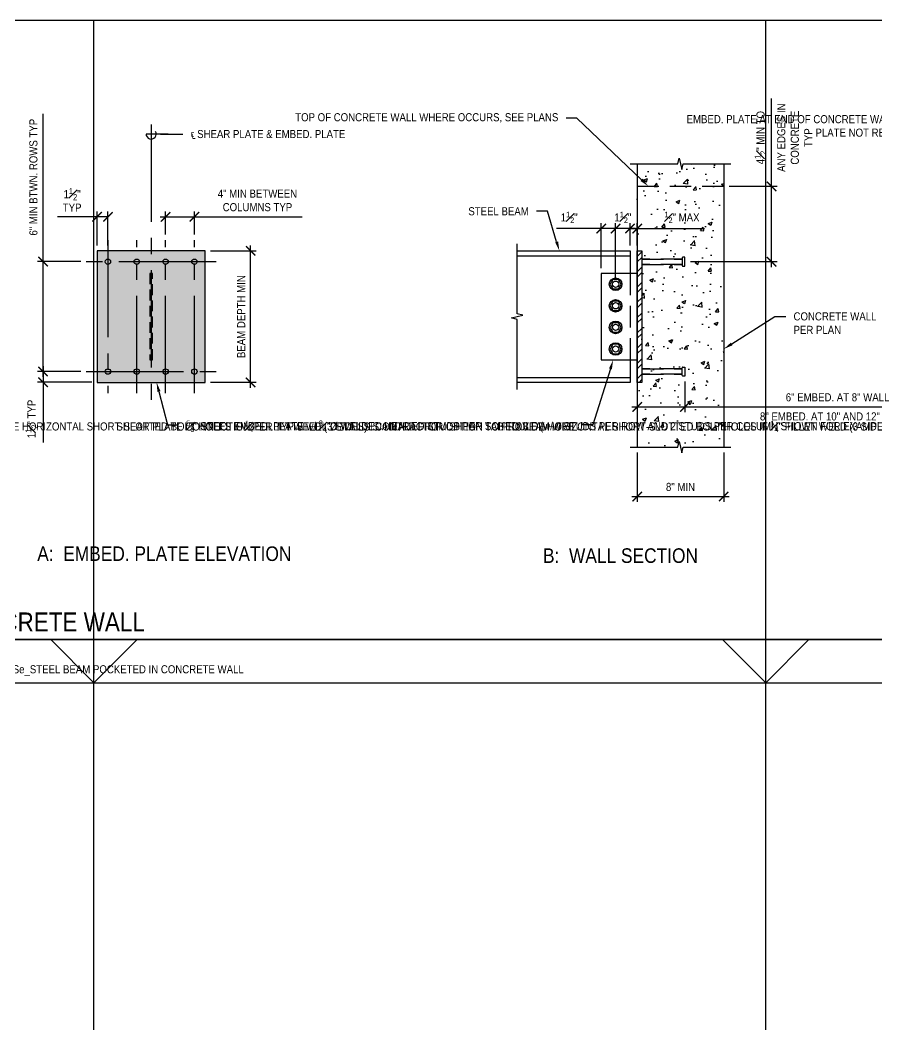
# Model space of a CAD drawing. Header units: inches. Extents: x -16404 to 14624, y -1591 to 16152.
# Drawn here: x -8552.6 to -8433.7, y 8272.5 to 8412 of the extents above; entities that cross this region are included whole.
import ezdxf
from ezdxf import colors
from ezdxf.entities.mleader import LeaderData, LeaderLine
from ezdxf.enums import TextEntityAlignment as Align
from ezdxf.math import Vec2, Vec3

# ---------------------------------------------------------------- set-up
doc = ezdxf.new("R2010")
doc.units = ezdxf.units.IN
doc.header["$LTSCALE"] = 24
doc.header["$MEASUREMENT"] = 0
for name, pattern in [('CENTER2', [1.125, 0.75, -0.125, 0.125, -0.125]), ('DASHED2', [0.375, 0.25, -0.125]), ('HIDDEN2', [0.1875, 0.125, -0.0625]), ('HIDDEN4', [0.09375, 0.0625, -0.03125])]:
    doc.linetypes.add(name, pattern=pattern)
doc.layers.get('0').update_dxf_attribs({"linetype": 'CONTINUOUS'})
doc.layers.get('DefPoints').update_dxf_attribs({"color": 251, "linetype": 'CONTINUOUS'})
doc.layers.add('DESIGNER COMMENTS', color=221, linetype='CONTINUOUS', plot=False)
doc.layers.add('S-ANNO-GRID-NONPLOT', color=251, linetype='CONTINUOUS', plot=False)
for name, color, linetype in [('S-ANNO-DIMS', 2, 'CONTINUOUS'), ('S-ANNO-NOTE', 4, 'CONTINUOUS'), ('S-BOLT', 2, 'CONTINUOUS'), ('S-BREAK', 2, 'CONTINUOUS'), ('S-CONC', 4, 'CONTINUOUS'), ('S-GRID', 1, 'CENTER2'), ('S-STEEL', 4, 'CONTINUOUS'), ('S-TYP DETAIL BLOCKS', 1, 'CONTINUOUS')]:
    doc.layers.add(name, color=color, linetype=linetype)
doc.layers.add('S-HATCH1', color=1, linetype='CONTINUOUS', transparency=0.5)
doc.layers.add('S-HATCH2', color=2, linetype='CONTINUOUS', transparency=0.5)
doc.layers.add('S-POCHE-227', color=7, linetype='CONTINUOUS', true_color=0xe3e3e3, transparency=0.8)
doc.styles.add('Arial', font='arial.ttf', dxfattribs={"width": 0.85})
doc.dimstyles.new('DIM-12_Se', dxfattribs={"dimscale": 12, "dimtxt": 0.09375, "dimasz": 0.109375, "dimexe": 0.0625, "dimexo": 0.0625, "dimgap": 0.0625, "dimtad": 1, "dimdec": 4, "dimzin": 11, "dimdsep": 46, "dimlunit": 4, "dimtxsty": 'Arial', "dimblk": 'ARCHTICK', "dimcen": 0.125, "dimdle": 0.0625, "dimclrd": 256, "dimclre": 256, "dimclrt": 4, "dimadec": 0, "dimazin": 0, "dimtfac": 0.75, "dimtdec": 4, "dimtmove": 0, "dimatfit": 3, "dimfxl": 1, "dimfrac": 1, "dimtolj": 1, "dimtzin": 0, "dimarcsym": 0})

# ---------------------------------------------------------------- blocks, each defined once
blk = doc.blocks.new('_Integral')
at = {"color": 0, "linetype": 'ByBlock', "lineweight": -2}
for centre, start, end in [((0.44, -0.09), 102, 168), ((-0.44, 0.09), 282, 348)]:
    blk.add_arc(centre, 0.454, start, end, dxfattribs=at)
blk = doc.blocks.new('Se_24x36_DETAILS_GRID')
for p, q in [((0, 23), (7.767, 23)), ((7.767, 23), (15.535, 23)), ((7.767, 15.333), (7.767, 23)), ((15.535, 23), (23.302, 23)), ((15.535, 15.333), (15.535, 23)), ((7.767, 15.333), (8.267, 15.833)), ((15.535, 15.333), (16.035, 15.833)), ((0, 15.333), (7.767, 15.333)), ((7.767, 15.333), (15.535, 15.333)), ((7.767, 7.667), (7.767, 15.333)), ((15.535, 15.333), (23.302, 15.333)), ((15.535, 7.667), (15.535, 15.333))]:
    blk.add_line(p, q)
at = {"linetype": 'DASHED2', "ltscale": 0.5}
for p, q in [((7.767, 15.333), (7.267, 15.833)), ((15.535, 15.333), (15.035, 15.833))]:
    blk.add_line(p, q, dxfattribs=at)
blk = doc.blocks.new('*U340')
at = {"const_width": 0.188}
blk.add_lwpolyline([(4.5, 0), (267.63, 0)], dxfattribs=at)
at = {"style": 'Arial', "width": 0.85}
for tag, p in [('DWG_TITLE_1', (7.5, 6.19)), ('DWG_TITLE_2', (7.5, 2.44))]:
    blk.add_attdef(tag, text='', height=2.62, dxfattribs=at).set_placement(p, align=Align.MIDDLE_LEFT)
blk.add_attdef('#', text='', height=3, dxfattribs=at).set_placement((0, 0), align=Align.MIDDLE_CENTER)
blk.add_attdef('SCALE', text='', height=1.12, dxfattribs=at).set_placement((266.5, -1.12), align=Align.TOP_RIGHT)
blk = doc.blocks.new('*U3377')
blk.add_lwpolyline([(-0.38, 0.66), (-0.77, 0), (-0.38, -0.66), (0.38, -0.66), (0.77, 0), (0.38, 0.66)], close=True)
for radius in [0.875, 0.438]:
    blk.add_circle((0, 0), radius)
blk = doc.blocks.new('_ARCHTICK')
at = {"color": 0, "linetype": 'ByBlock', "const_width": 0.15}
blk.add_lwpolyline([(-0.5, -0.5), (0.5, 0.5)], dxfattribs=at)
blk = doc.blocks.new('*D3015')
at = {"layer": 'DefPoints', "color": 0, "transparency": 16777216}
for p in [(162.6, 26.71), (174.6, 26.71), (174.6, 19.85)]:
    blk.add_point(p, dxfattribs=at)
at = {"layer": 'S-ANNO-DIMS', "lineweight": -2, "transparency": 16777216}
for p, q in [((162.6, 25.96), (162.6, 19.1)), ((174.6, 25.96), (174.6, 19.1)), ((161.85, 19.85), (175.35, 19.85))]:
    blk.add_line(p, q, dxfattribs=at)
at = {"layer": 'S-ANNO-DIMS', "lineweight": -2, "transparency": 16777216, "xscale": 1.3125, "yscale": 1.3125, "zscale": 1.3125, "rotation": 180}
blk.add_blockref('_ARCHTICK', (162.6, 19.85), dxfattribs=at)
at = {"layer": 'S-ANNO-DIMS', "lineweight": -2, "transparency": 16777216, "xscale": 1.3125, "yscale": 1.3125, "zscale": 1.3125}
blk.add_blockref('_ARCHTICK', (174.6, 19.85), dxfattribs=at)
at = {"layer": 'S-ANNO-DIMS', "color": 4, "transparency": 16777216, "insert": (168.6, 21.18), "char_height": 1.125, "attachment_point": 5, "style": 'Arial'}
blk.add_mtext('\\A1;8" MIN', dxfattribs=at)
blk = doc.blocks.new('*D3016')
at = {"layer": 'DefPoints', "color": 0, "transparency": 16777216}
for p in [(162.6, 57.06), (161.6, 53.96), (162.6, 53.96)]:
    blk.add_point(p, dxfattribs=at)
at = {"layer": 'S-ANNO-DIMS', "lineweight": -2, "transparency": 16777216}
for p, q in [((161.6, 54.71), (161.6, 57.81)), ((162.6, 54.71), (162.6, 57.81)), ((161.6, 57.06), (160.29, 57.06)), ((161.6, 57.06), (162.6, 57.06)), ((162.6, 57.06), (171.91, 57.06))]:
    blk.add_line(p, q, dxfattribs=at)
at = {"layer": 'S-ANNO-DIMS', "lineweight": -2, "transparency": 16777216, "xscale": 1.3125, "yscale": 1.3125, "zscale": 1.3125}
blk.add_blockref('_ARCHTICK', (161.6, 57.06), dxfattribs=at)
at = {"layer": 'S-ANNO-DIMS', "lineweight": -2, "transparency": 16777216, "xscale": 1.3125, "yscale": 1.3125, "zscale": 1.3125, "rotation": 180}
blk.add_blockref('_ARCHTICK', (162.6, 57.06), dxfattribs=at)
at = {"layer": 'S-ANNO-DIMS', "color": 4, "transparency": 16777216, "insert": (168.8, 58.6), "char_height": 1.125, "attachment_point": 5, "style": 'Arial'}
blk.add_mtext('\\A1;{\\H0.7x;\\S1#2;}" MAX', dxfattribs=at)
blk = doc.blocks.new('*D3017')
at = {"layer": 'DefPoints', "color": 0, "transparency": 16777216}
for p in [(159.6, 57.06), (161.6, 53.96), (159.6, 49.33)]:
    blk.add_point(p, dxfattribs=at)
at = {"layer": 'S-ANNO-DIMS', "lineweight": -2, "transparency": 16777216}
for p, q in [((159.6, 50.08), (159.6, 57.81)), ((161.6, 54.71), (161.6, 57.81)), ((162.35, 57.06), (158.85, 57.06))]:
    blk.add_line(p, q, dxfattribs=at)
at = {"layer": 'S-ANNO-DIMS', "lineweight": -2, "transparency": 16777216, "xscale": 1.3125, "yscale": 1.3125, "zscale": 1.3125, "rotation": 180}
blk.add_blockref('_ARCHTICK', (159.6, 57.06), dxfattribs=at)
at = {"layer": 'S-ANNO-DIMS', "lineweight": -2, "transparency": 16777216, "xscale": 1.3125, "yscale": 1.3125, "zscale": 1.3125}
blk.add_blockref('_ARCHTICK', (161.6, 57.06), dxfattribs=at)
at = {"layer": 'S-ANNO-DIMS', "color": 4, "transparency": 16777216, "insert": (160.6, 58.6), "char_height": 1.125, "attachment_point": 5, "style": 'Arial'}
blk.add_mtext('\\A1;1{\\H0.7x;\\S1#2;}"', dxfattribs=at)
blk = doc.blocks.new('*D3018')
at = {"layer": 'DefPoints', "color": 0, "transparency": 16777216}
for p in [(159.6, 57.06), (157.6, 50.83), (159.6, 49.33)]:
    blk.add_point(p, dxfattribs=at)
at = {"layer": 'S-ANNO-DIMS', "lineweight": -2, "transparency": 16777216}
for p, q in [((157.6, 51.58), (157.6, 57.81)), ((159.6, 50.08), (159.6, 57.81)), ((157.6, 57.06), (151.4, 57.06)), ((159.6, 57.06), (156.85, 57.06))]:
    blk.add_line(p, q, dxfattribs=at)
at = {"layer": 'S-ANNO-DIMS', "lineweight": -2, "transparency": 16777216, "xscale": 1.3125, "yscale": 1.3125, "zscale": 1.3125, "rotation": 180}
blk.add_blockref('_ARCHTICK', (157.6, 57.06), dxfattribs=at)
at = {"layer": 'S-ANNO-DIMS', "lineweight": -2, "transparency": 16777216, "xscale": 1.3125, "yscale": 1.3125, "zscale": 1.3125}
blk.add_blockref('_ARCHTICK', (159.6, 57.06), dxfattribs=at)
at = {"layer": 'S-ANNO-DIMS', "color": 4, "transparency": 16777216, "insert": (153.15, 58.6), "char_height": 1.125, "attachment_point": 5, "style": 'Arial'}
blk.add_mtext('\\A1;1{\\H0.7x;\\S1#2;\\H1.4286x;"}', dxfattribs=at)
blk = doc.blocks.new('*D3019')
at = {"layer": 'DefPoints', "color": 0, "transparency": 16777216}
for p in [(169.22, 36.58), (162.6, 35.71), (169.22, 32.3)]:
    blk.add_point(p, dxfattribs=at)
at = {"layer": 'S-ANNO-DIMS', "lineweight": -2, "transparency": 16777216}
for p, q in [((162.6, 34.96), (162.6, 31.55)), ((169.22, 35.83), (169.22, 31.55)), ((161.85, 32.3), (169.22, 32.3)), ((169.22, 32.3), (201.85, 32.3))]:
    blk.add_line(p, q, dxfattribs=at)
at = {"layer": 'S-ANNO-DIMS', "lineweight": -2, "transparency": 16777216, "xscale": 1.3125, "yscale": 1.3125, "zscale": 1.3125, "rotation": 180}
blk.add_blockref('_ARCHTICK', (162.6, 32.3), dxfattribs=at)
at = {"layer": 'S-ANNO-DIMS', "lineweight": -2, "transparency": 16777216, "xscale": 1.3125, "yscale": 1.3125, "zscale": 1.3125}
blk.add_blockref('_ARCHTICK', (169.22, 32.3), dxfattribs=at)
at = {"layer": 'S-ANNO-DIMS', "color": 4, "transparency": 16777216, "char_height": 1.125, "attachment_point": 5, "style": 'Arial'}
for s, insert in [('\\A1;6" EMBED. AT 8" WALL', (190.4, 33.62)), ('\\A1;8" EMBED. AT 10" AND 12" WALLS', (190.4, 30.97))]:
    blk.add_mtext(s, dxfattribs=dict(at, insert=insert))
blk = doc.blocks.new('*D3020')
at = {"layer": 'DefPoints', "color": 0, "transparency": 16777216}
for p in [(89.14, 58.69), (87.64, 53.96), (89.14, 53.96)]:
    blk.add_point(p, dxfattribs=at)
at = {"layer": 'S-ANNO-DIMS', "lineweight": -2, "transparency": 16777216}
for p, q in [((87.64, 58.69), (82.16, 58.69)), ((89.14, 58.69), (86.89, 58.69)), ((87.64, 54.71), (87.64, 59.44)), ((89.14, 54.71), (89.14, 59.44))]:
    blk.add_line(p, q, dxfattribs=at)
at = {"layer": 'S-ANNO-DIMS', "lineweight": -2, "transparency": 16777216, "xscale": 1.3125, "yscale": 1.3125, "zscale": 1.3125, "rotation": 180}
blk.add_blockref('_ARCHTICK', (87.64, 58.69), dxfattribs=at)
at = {"layer": 'S-ANNO-DIMS', "lineweight": -2, "transparency": 16777216, "xscale": 1.3125, "yscale": 1.3125, "zscale": 1.3125}
blk.add_blockref('_ARCHTICK', (89.14, 58.69), dxfattribs=at)
at = {"layer": 'S-ANNO-DIMS', "color": 4, "transparency": 16777216, "insert": (84.17, 61.04), "char_height": 1.125, "attachment_point": 5, "style": 'Arial'}
blk.add_mtext('\\A1;1{\\H0.75x;\\S1#2;}"\\PTYP', dxfattribs=at)
blk = doc.blocks.new('*D3021')
at = {"layer": 'DefPoints', "color": 0, "transparency": 16777216}
for p in [(101.14, 58.69), (97.14, 55.46), (101.14, 55.46)]:
    blk.add_point(p, dxfattribs=at)
at = {"layer": 'S-ANNO-DIMS', "lineweight": -2, "transparency": 16777216}
for p, q in [((96.39, 58.69), (101.14, 58.69)), ((97.14, 56.21), (97.14, 59.44)), ((101.14, 56.21), (101.14, 59.44)), ((101.14, 58.69), (116.08, 58.69))]:
    blk.add_line(p, q, dxfattribs=at)
at = {"layer": 'S-ANNO-DIMS', "lineweight": -2, "transparency": 16777216, "xscale": 1.3125, "yscale": 1.3125, "zscale": 1.3125, "rotation": 180}
blk.add_blockref('_ARCHTICK', (97.14, 58.69), dxfattribs=at)
at = {"layer": 'S-ANNO-DIMS', "lineweight": -2, "transparency": 16777216, "xscale": 1.3125, "yscale": 1.3125, "zscale": 1.3125}
blk.add_blockref('_ARCHTICK', (101.14, 58.69), dxfattribs=at)
at = {"layer": 'S-ANNO-DIMS', "color": 4, "transparency": 16777216, "insert": (109.89, 60.96), "char_height": 1.125, "attachment_point": 5, "style": 'Arial'}
blk.add_mtext('\\A1;4" MIN BETWEEN \\PCOLUMNS TYP', dxfattribs=at)
blk = doc.blocks.new('ARROW-LOOP')
at = {"color": 0}
blk.add_lwpolyline([(-1.81, 0), (0.54, 0, 1.317177), (-0.46, -0.28)], format="xyb", dxfattribs=at)
blk = doc.blocks.new('*D3022')
at = {"layer": 'DefPoints', "color": 0, "transparency": 16777216}
for p in [(102.64, 53.96), (108.94, 53.96), (102.64, 35.71)]:
    blk.add_point(p, dxfattribs=at)
at = {"layer": 'S-ANNO-DIMS', "lineweight": -2, "transparency": 16777216}
for p, q in [((108.94, 34.96), (108.94, 54.71)), ((103.39, 53.96), (109.69, 53.96)), ((103.39, 35.71), (109.69, 35.71))]:
    blk.add_line(p, q, dxfattribs=at)
at = {"layer": 'S-ANNO-DIMS', "lineweight": -2, "transparency": 16777216, "xscale": 1.3125, "yscale": 1.3125, "zscale": 1.3125}
for p, rotation in [((108.94, 53.96), 90), ((108.94, 35.71), 270)]:
    blk.add_blockref('_ARCHTICK', p, dxfattribs=dict(at, rotation=rotation))
at = {"layer": 'S-ANNO-DIMS', "color": 4, "transparency": 16777216, "insert": (107.63, 44.83), "char_height": 1.125, "attachment_point": 5, "rotation": 90, "style": 'Arial'}
blk.add_mtext('\\A1;BEAM DEPTH MIN', dxfattribs=at)
blk = doc.blocks.new('*D3023')
at = {"layer": 'DefPoints', "color": 0, "transparency": 16777216}
for p in [(80.13, 52.46), (86.14, 52.46), (86.14, 37.21)]:
    blk.add_point(p, dxfattribs=at)
at = {"layer": 'S-ANNO-DIMS', "lineweight": -2, "transparency": 16777216}
for p, q in [((80.13, 52.46), (80.13, 72.99)), ((85.39, 52.46), (79.38, 52.46)), ((80.13, 36.46), (80.13, 52.46)), ((85.39, 37.21), (79.38, 37.21))]:
    blk.add_line(p, q, dxfattribs=at)
at = {"layer": 'S-ANNO-DIMS', "lineweight": -2, "transparency": 16777216, "xscale": 1.3125, "yscale": 1.3125, "zscale": 1.3125}
for p, rotation in [((80.13, 52.46), 90), ((80.13, 37.21), 270)]:
    blk.add_blockref('_ARCHTICK', p, dxfattribs=dict(at, rotation=rotation))
at = {"layer": 'S-ANNO-DIMS', "color": 4, "transparency": 16777216, "insert": (78.8, 64.19), "char_height": 1.125, "attachment_point": 5, "rotation": 90, "style": 'Arial'}
blk.add_mtext('\\A1;6" MIN BTWN. ROWS TYP', dxfattribs=at)
blk = doc.blocks.new('*D3024')
at = {"layer": 'DefPoints', "color": 0, "transparency": 16777216}
for p in [(86.14, 37.21), (80.13, 35.71), (87.64, 35.71)]:
    blk.add_point(p, dxfattribs=at)
at = {"layer": 'S-ANNO-DIMS', "lineweight": -2, "transparency": 16777216}
for p, q in [((80.13, 37.96), (80.13, 35.71)), ((85.39, 37.21), (79.38, 37.21)), ((86.89, 35.71), (79.38, 35.71)), ((80.13, 35.71), (80.13, 27.35))]:
    blk.add_line(p, q, dxfattribs=at)
at = {"layer": 'S-ANNO-DIMS', "lineweight": -2, "transparency": 16777216, "xscale": 1.3125, "yscale": 1.3125, "zscale": 1.3125}
for p, rotation in [((80.13, 37.21), 90), ((80.13, 35.71), 270)]:
    blk.add_blockref('_ARCHTICK', p, dxfattribs=dict(at, rotation=rotation))
at = {"layer": 'S-ANNO-DIMS', "color": 4, "transparency": 16777216, "insert": (78.53, 30.62), "char_height": 1.125, "attachment_point": 5, "rotation": 90, "style": 'Arial'}
blk.add_mtext('\\A1;1{\\H0.75x;\\S1#2;}" TYP', dxfattribs=at)
blk = doc.blocks.new('*D3030')
at = {"layer": 'DefPoints', "color": 0, "transparency": 16777216}
for p in [(174.6, 62.92), (181.25, 62.92), (169.22, 52.46)]:
    blk.add_point(p, dxfattribs=at)
at = {"layer": 'S-ANNO-DIMS', "lineweight": -2, "transparency": 16777216}
for p, q in [((181.25, 62.92), (181.25, 75.13)), ((175.35, 62.92), (182, 62.92)), ((181.25, 51.71), (181.25, 62.92)), ((169.97, 52.46), (182, 52.46))]:
    blk.add_line(p, q, dxfattribs=at)
at = {"layer": 'S-ANNO-DIMS', "lineweight": -2, "transparency": 16777216, "xscale": 1.3125, "yscale": 1.3125, "zscale": 1.3125}
for p, rotation in [((181.25, 62.92), 90), ((181.25, 52.46), 270)]:
    blk.add_blockref('_ARCHTICK', p, dxfattribs=dict(at, rotation=rotation))
at = {"layer": 'S-ANNO-DIMS', "color": 4, "transparency": 16777216, "char_height": 1.125, "attachment_point": 5, "rotation": 90, "style": 'Arial'}
for s, insert in [('\\A1;ANY EDGES IN \\PCONCRETE\\PTYP', (184.46, 69.68)), ('\\A1;4{\\H0.7x;\\S1#2;}" MIN TO ', (179.7, 69.68))]:
    blk.add_mtext(s, dxfattribs=dict(at, insert=insert))
blk = doc.blocks.new('Se_STEEL BEAM POCKETED IN CONCRETE WALL')
at = {"layer": 'S-HATCH1'}
h = blk.add_hatch(dxfattribs=at)
h.set_pattern_fill('STEEL', color=256, scale=12, style=0)
h.set_pattern_definition([(45, (-2753.6706, -2159.7418), (-1.0606602, 1.0606602), []), (45, (-2753.6706, -2158.9918), (-1.0606602, 1.0606602), [])])
h.paths.add_polyline_path([(162.59787, 35.70516), (163.22287, 35.70516), (163.22287, 53.95516), (162.59787, 53.95516)])
at = {"layer": 'S-HATCH2'}
h = blk.add_hatch(dxfattribs=at)
h.set_pattern_fill('AR-CONC', color=256, scale=0.75, style=0)
h.set_pattern_definition([(50, (5.7517, -0.5937), (5.37945, -0.47064), [0.5625, -6.1875]), (355, (5.7517, -0.594), (-1.04064, 5.64144), [0.45, -4.95]), (100.4514, (6.2, -0.633), (4.33882, 5.1708), [0.47805, -5.25857]), (46.184, (5.752, 0.906), (8.0043, -1.2414), [0.84375, -9.28125]), (96.6356, (6.419, 0.803), (7.00996, 7.3059), [0.71708, -7.88785]), (351.184, (5.752, 0.906), (7.00996, 7.3059), [0.675, -7.425]), (21, (6.5017, 0.5313), (4.4768, -3.01964), [0.5625, -6.1875]), (326, (6.5017, 0.531), (1.82486, 5.43863), [0.45, -4.95]), (71.4514, (6.875, 0.2796), (6.30167, 2.41898), [0.47805, -5.25857]), (37.5, (5.7517, -0.5937), (0.091199, 2.496704), [0, -4.89, 0, -5.025, 0, -4.96875]), (7.5, (5.7517, -0.5937), (1.97302, 2.958088), [0, -2.865, 0, -4.7775, 0, -1.89375]), (327.5, (4.0792, -0.5937), (4.003668, -0.169162), [0, -1.875, 0, -5.85, 0, -7.7625]), (317.5, (3.3292, -0.5937), (4.373896, 0.75079), [0, -2.4375, 0, -3.885, 0, -5.5125])])
h.paths.add_polyline_path([(163.22287, 35.70516), (162.59787, 35.70516), (162.59787, 26.70516), (168.2193, 26.70516), (168.40859, 27.48351), (168.78716, 25.92681), (168.97645, 26.70516), (174.59787, 26.70516), (174.59787, 66.0363), (168.97645, 66.0363), (168.78716, 65.25795), (168.40859, 66.81465), (168.2193, 66.0363), (162.59787, 66.0363), (162.59787, 53.95516), (163.22287, 53.95516), (163.22287, 52.83016), (168.84787, 52.83016), (168.84787, 52.98641, -0.414213562), (168.94162, 53.08016), (169.22287, 53.08016), (169.22287, 51.83016), (168.94162, 51.83016, -0.414213562), (168.84787, 51.92391), (168.84787, 52.08016), (163.22287, 52.08016)])
at = {"layer": 'S-POCHE-227'}
h = blk.add_hatch(color=256, dxfattribs=at)
h.dxf.hatch_style = 1
h.paths.add_polyline_path([(102.64109, 53.95516), (87.64109, 53.95516), (87.64109, 35.70516), (102.64109, 35.70516)])
at = {"layer": 'S-BOLT', "color": 3, "linetype": 'HIDDEN2'}
for points in [[(169.22287, 51.83016), (169.22287, 53.08016), (168.94162, 53.08016, 0.414213562), (168.84787, 52.98641), (168.84787, 52.83016), (163.22287, 52.83016), (168.84787, 52.83016), (168.84787, 52.08016), (163.22287, 52.08016), (168.84787, 52.08016), (168.84787, 51.92391, 0.414213562), (168.94162, 51.83016), (169.22287, 51.83016)], [(169.22287, 37.83016), (169.22287, 36.58016), (168.94162, 36.58016, -0.414213562), (168.84787, 36.67391), (168.84787, 36.83016), (163.22287, 36.83016), (168.84787, 36.83016), (168.84787, 37.58016), (163.22287, 37.58016), (168.84787, 37.58016), (168.84787, 37.73641, -0.414213562), (168.94162, 37.83016), (169.22287, 37.83016)]]:
    blk.add_lwpolyline(points, format="xyb", close=True, dxfattribs=at)
at = {"layer": 'S-BREAK'}
for points in [[(161.59787, 66.0363), (168.2193, 66.0363), (168.40859, 66.81465), (168.78716, 65.25795), (168.97645, 66.0363), (175.59787, 66.0363)], [(145.94412, 34.70516), (145.94412, 44.45158), (145.16577, 44.64087), (146.72247, 45.01944), (145.94412, 45.20873), (145.94412, 54.95516)], [(161.59787, 26.70516), (168.2193, 26.70516), (168.40859, 27.48351), (168.78716, 25.92681), (168.97645, 26.70516), (175.59787, 26.70516)]]:
    blk.add_lwpolyline(points, dxfattribs=at)
at = {"layer": 'S-CONC', "color": 2, "linetype": 'HIDDEN2'}
blk.add_line((162.59787, 62.92078), (174.59787, 62.92078), dxfattribs=at)
at = {"layer": 'S-CONC', "color": 3}
for points in [[(162.59787, 66.0363), (162.59787, 26.70516)], [(174.59787, 66.0363), (174.59787, 26.70516)]]:
    blk.add_lwpolyline(points, dxfattribs=at)
at = {"layer": 'S-GRID', "color": 1, "linetype": 'CENTER2', "ltscale": 0.75}
for p, q in [((95.14109, 71.50901), (95.14109, 31.20516)), ((89.14109, 55.45516), (89.14109, 34.20516)), ((93.14109, 34.20516), (93.14109, 55.45516)), ((97.14109, 34.20516), (97.14109, 55.45516)), ((101.14109, 34.20516), (101.14109, 55.45516)), ((104.14109, 52.45516), (86.14109, 52.45516)), ((86.14109, 37.20516), (104.14109, 37.20516))]:
    blk.add_line(p, q, dxfattribs=at)
at = {"layer": 'S-STEEL', "color": 3}
for p, q in [((145.94412, 53.26765), (161.59787, 53.26765)), ((145.94412, 36.39265), (161.59787, 36.39265))]:
    blk.add_line(p, q, dxfattribs=at)
at = {"layer": 'S-STEEL', "color": 4}
for points in [[(102.64109, 53.95516), (102.64109, 53.95516), (87.64109, 53.95516), (87.64109, 35.70516), (102.64109, 35.70516), (102.64109, 35.70516), (102.64109, 53.95516)], [(162.59787, 53.95516), (163.22287, 53.95516), (163.22287, 35.70516), (162.59787, 35.70516)], [(162.59787, 50.83016), (157.59787, 50.83016), (157.59787, 38.83016), (162.59787, 38.83016)]]:
    blk.add_lwpolyline(points, close=True, dxfattribs=at)
at = {"layer": 'S-STEEL', "color": 3}
for points in [[(145.94412, 53.95515), (161.59787, 53.95516), (161.59787, 50.83016)], [(161.59787, 38.83016), (161.59787, 35.70516), (145.94412, 35.70516)]]:
    blk.add_lwpolyline(points, dxfattribs=at)
at = {"layer": 'S-STEEL', "color": 1, "linetype": 'HIDDEN4'}
blk.add_lwpolyline([(95.32859, 50.83018), (94.9536, 50.83018), (94.9536, 38.83018), (95.32859, 38.83018)], close=True, dxfattribs=at)
at = {"layer": 'S-STEEL', "color": 2, "linetype": 'HIDDEN2'}
blk.add_lwpolyline([(161.59787, 50.83016), (161.59787, 38.83016)], dxfattribs=at)
at = {"layer": 'S-STEEL', "color": 4}
for centre in [(89.14109, 52.45516), (93.14109, 52.45516), (97.14109, 52.45516), (101.14109, 52.45516), (89.14109, 37.20516), (93.14109, 37.20516), (97.14109, 37.20516), (101.14109, 37.20516)]:
    blk.add_circle(centre, 0.375, dxfattribs=at)
at = {"layer": 'S-BOLT', "color": 2}
for p in [(159.59787, 49.33016), (159.59787, 46.33016), (159.59787, 43.33016), (159.59787, 40.33016)]:
    blk.add_blockref('*U3377', p, dxfattribs=at)
at = {"layer": 'DESIGNER COMMENTS', "insert": (87.2091, -4.29464), "char_height": 1.125, "attachment_point": 5, "style": 'Arial'}
blk.add_mtext('\\A1;BLOCK NAME: Se_STEEL BEAM POCKETED IN CONCRETE WALL', dxfattribs=at)
at = {"layer": 'S-ANNO-NOTE', "color": 6, "char_height": 2.025, "attachment_point": 8, "style": 'Arial'}
for s, insert, width in [('A:  EMBED. PLATE ELEVATION', (96.96267, 10.87511), 43.1801196), ('B:  WALL SECTION', (160.271, 10.60556), 31.0800653)]:
    blk.add_mtext(s, dxfattribs=dict(at, insert=insert, width=width))
at = {"layer": 'S-ANNO-DIMS'}
dim = blk.add_linear_dim(base=(181.25434, 62.92078), p1=(169.22287, 52.45516), p2=(174.59787, 62.92078), angle=90, text='4{\\H0.7x;\\S1#2;}" MIN TO \\XANY EDGES IN \\PCONCRETE\\PTYP', dimstyle='DIM-12_Se', dxfattribs=at)
dim.commit()
dim.dimension.update_dxf_attribs({"geometry": '*D3030', "text_midpoint": (181.25434, 69.67941)})
for base, p1, p2, angle, text, picture, middle in [((80.12751, 52.45516), (86.14109, 37.20516), (86.14109, 52.45516), 90, '6" MIN BTWN. ROWS TYP', '*D3023', (80.12751, 64.19377)), ((159.59787, 57.06376), (161.59787, 53.95516), (159.59787, 49.33016), 180, '1{\\H0.7x;\\S1#2;}"', '*D3017', (160.59787, 57.06376)), ((108.93949, 53.95516), (102.64109, 35.70516), (102.64109, 53.95516), 90, 'BEAM DEPTH MIN', '*D3022', (108.93949, 44.83016)), ((80.12751, 35.70516), (86.14109, 37.20516), (87.64109, 35.70516), 270, '<> TYP', '*D3024', (80.12751, 30.6219))]:
    dim = blk.add_linear_dim(base=base, p1=p1, p2=p2, angle=angle, text=text, dimstyle='DIM-12_Se', dxfattribs=at)
    dim.commit()
    dim.dimension.update_dxf_attribs({"geometry": picture, "text_midpoint": middle, "dimtype": 128})
for base, p1, p2, text, picture, middle in [((101.14109, 58.69016), (97.14109, 55.45516), (101.14109, 55.45516), '4" MIN BETWEEN \\PCOLUMNS TYP', '*D3021', (109.88629, 58.69016)), ((89.14109, 58.69016), (87.64109, 53.95516), (89.14109, 53.95516), '<>\\PTYP', '*D3020', (84.1677, 58.69016)), ((162.59787, 57.06376), (161.59787, 53.95516), (162.59787, 53.95516), '{\\H0.7x;\\S1#2;}" MAX', '*D3016', (168.79984, 57.06376)), ((159.59787, 57.06376), (157.59787, 50.83016), (159.59787, 49.33016), '1{\\H0.7x;\\S1#2;\\H1.4286x;"}', '*D3018', (153.14903, 57.06376)), ((169.22287, 32.2968), (162.59787, 35.70516), (169.22287, 36.58016), '6" EMBED. AT 8" WALL\\X8" EMBED. AT 10" AND 12" WALLS', '*D3019', (190.39531, 32.2968)), ((174.59787, 19.85397), (162.59787, 26.70516), (174.59787, 26.70516), '8" MIN', '*D3015', (168.59787, 19.85397))]:
    dim = blk.add_linear_dim(base=base, p1=p1, p2=p2, text=text, dimstyle='DIM-12_Se', dxfattribs=at)
    dim.commit()
    dim.dimension.update_dxf_attribs({"geometry": picture, "text_midpoint": middle, "dimtype": 128})
at = {"layer": 'S-ANNO-NOTE'}
ml = blk.add_multileader_mtext('Standard', dxfattribs=at)
ml.set_content('\\A1;{\\C4;BEAM WHERE OCCURS}', color=256, style='Arial')
ml.set_leader_properties(color=2)
ml.build(insert=Vec2(0, 0))
ml.multileader.update_dxf_attribs({"dogleg_length": 21.88349, "arrow_head_size": 1.3125, "scale": 12})
ctx = ml.context
ctx.base_point, ctx.scale, ctx.char_height, ctx.arrow_head_size, ctx.landing_gap_size, ctx.plane_origin = Vec3(209.00443, 78.23844), 12, 1.125, 1.3125, 1.08, Vec3(283.07181, 518.29949)
ctx.text_align_type = 2
notes = []
notes.append((ctx, [(0, (1, 1, 0), (227.78636, 78.23844), (-1, 0), 1.5, [(0, [(248.61174, 50.86286), (252.31652, 59.2889)], 0, [])])]))
ctx.mtext.insert, ctx.mtext.width, ctx.mtext.alignment, ctx.mtext.flow_direction = Vec3(225.20636, 78.81053), 23.0761893, 3, 5
ml = blk.add_multileader_mtext('Standard', dxfattribs=at)
ml.set_content('\\A1;{\\C4;TOP OF CONCRETE WALL WHERE OCCURS, SEE PLANS}', color=4, style='Arial')
ml.set_leader_properties(color=2)
ml.build(insert=Vec2(0, 0))
ml.multileader.update_dxf_attribs({"dogleg_length": 0.36, "arrow_head_size": 1.3125, "scale": 12})
ctx = ml.context
ctx.base_point, ctx.scale, ctx.char_height, ctx.arrow_head_size, ctx.landing_gap_size, ctx.plane_origin = Vec3(131.35218, 72.40276), 12, 1.125, 1.3125, 1.08, Vec3(542.70026, -239.9768)
ctx.text_align_type = 2
notes.append((ctx, [(1, (1, 1, 0), (154.22589, 72.40276), (-1, 0), 1.5, [(0, [(164.13912, 62.92078)], 0, [])])]))
ctx.mtext.insert, ctx.mtext.width, ctx.mtext.alignment, ctx.mtext.flow_direction = Vec3(151.64589, 73.07653), 21.3866649, 3, 5
ml = blk.add_multileader_mtext('Standard', dxfattribs=at)
ml.set_content('\\A1;{\\C4;EMBED. PLATE AT END OF CONCRETE WALL w/ (1) COLUMN OF STUDS PER SCHEDULE\\PPLATE NOT REQUIRED IF NOT AT END OF CONCRETE WALL}', color=256, style='Arial')
ml.set_leader_properties(color=2)
ml.build(insert=Vec2(0, 0))
ml.multileader.update_dxf_attribs({"dogleg_length": 21.88349, "arrow_head_size": 1.3125, "scale": 12})
ctx = ml.context
ctx.base_point, ctx.scale, ctx.char_height, ctx.arrow_head_size, ctx.landing_gap_size, ctx.plane_origin = Vec3(203.67191, 72.23844), 12, 1.125, 1.3125, 1.08, Vec3(283.07181, 512.29949)
ctx.text_align_type = 2
notes.append((ctx, [(0, (1, 1, 0), (228.87493, 72.23844), (-1, 0), 1.5, [(0, [(242.66338, 49.69321), (245.85105, 57.81425)], 0, [])])]))
ctx.mtext.insert, ctx.mtext.width, ctx.mtext.alignment, ctx.mtext.flow_direction = Vec3(226.29493, 72.81053), 23.0761893, 3, 5
ml = blk.add_multileader_mtext('Standard', dxfattribs=at)
ml.set_content('\\A1;{\\C4;℄ SHEAR PLATE & EMBED. PLATE}', color=4, style='Arial')
ml.set_leader_properties(color=2)
ml.set_arrow_properties(name='ARROW-LOOP')
ml.build(insert=Vec2(0, 0))
ml.multileader.update_dxf_attribs({"dogleg_length": 0.36, "arrow_head_size": 1.3125, "scale": 12})
ctx = ml.context
ctx.base_point, ctx.scale, ctx.char_height, ctx.arrow_head_size, ctx.landing_gap_size, ctx.plane_origin = Vec3(99.52981, 70.18301), 12, 1.125, 1.3125, 1.08, Vec3(470.62501, -232.96052)
notes.append((ctx, [(0, (1, 1, 0), (98.02981, 70.18301), (1, 0), 1.5, [(0, [(95.14109, 70.18301)], 0, [])])]))
ctx.mtext.insert, ctx.mtext.width, ctx.mtext.flow_direction = Vec3(100.60981, 70.7459), 14.7013617, 5
ml = blk.add_multileader_mtext('Standard', dxfattribs=at)
ml.set_content('\\A1;{\\C4;STEEL BEAM}', color=4, style='Arial')
ml.set_leader_properties(color=2)
ml.build(insert=Vec2(0, 0))
ml.multileader.update_dxf_attribs({"dogleg_length": 0.36, "arrow_head_size": 1.3125, "scale": 12})
ctx = ml.context
ctx.base_point, ctx.scale, ctx.char_height, ctx.arrow_head_size, ctx.landing_gap_size, ctx.plane_origin = Vec3(138.23491, 59.44918), 12, 1.125, 1.3125, 1.08, Vec3(498.4115, -235.00531)
ctx.text_align_type = 2
notes.append((ctx, [(1, (1, 1, 0), (150.12284, 59.44918), (-1, 0), 1.5, [(0, [(151.79033, 53.95516)], 0, [])])]))
ctx.mtext.insert, ctx.mtext.width, ctx.mtext.alignment, ctx.mtext.flow_direction = Vec3(147.54284, 60.02127), 10.2887677, 3, 5
ml = blk.add_multileader_mtext('Standard', dxfattribs=at)
ml.set_content('\\A1;{\\C4;CONCRETE WALL\\PPER PLAN}', color=4, style='Arial')
ml.set_leader_properties(color=2)
ml.build(insert=Vec2(0, 0))
ml.multileader.update_dxf_attribs({"dogleg_length": 0.36, "arrow_head_size": 1.3125, "scale": 12})
ctx = ml.context
ctx.base_point, ctx.scale, ctx.char_height, ctx.arrow_head_size, ctx.landing_gap_size, ctx.plane_origin = Vec3(183.20758, 44.86596), 12, 1.125, 1.3125, 1.08, Vec3(545.01101, -253.60371)
notes.append((ctx, [(0, (1, 1, 0), (181.70758, 44.86596), (1, 0), 1.5, [(0, [(174.59789, 40.32825)], 0, [])])]))
ctx.mtext.insert, ctx.mtext.width, ctx.mtext.flow_direction = Vec3(184.28758, 45.42884), 21.3866649, 5
ml = blk.add_multileader_mtext('Standard', dxfattribs=at)
ml.set_content('\\A1;{\\C4;EMBED. PLATE & STUDS PER B/-}', color=4, style='Arial')
ml.set_leader_properties(color=2)
ml.build(insert=Vec2(0, 0))
ml.multileader.update_dxf_attribs({"dogleg_length": 0.36, "arrow_head_size": 1.3125, "scale": 12})
ctx = ml.context
ctx.base_point, ctx.scale, ctx.char_height, ctx.arrow_head_size, ctx.landing_gap_size, ctx.plane_origin = Vec3(213.4439, 36.36286), 12, 1.125, 1.3125, 1.08, Vec3(571.85338, -268.95974)
ctx.text_align_type = 2
notes.append((ctx, [(1, (1, 1, 0), (227.95466, 36.36286), (-1, 0), 1.5, [(1, [(231.47156, 40.36286), (242.03838, 42.74714)], 0, [])])]))
ctx.mtext.insert, ctx.mtext.width, ctx.mtext.alignment, ctx.mtext.flow_direction = Vec3(225.37466, 36.93496), 14.517132, 3, 5
ml = blk.add_multileader_mtext('Standard', dxfattribs=at)
ml.set_content('\\A1;SHEAR PLATE CONNECTION PER TYP STEEL DETAILS. CONTRACTOR OPTION TO PROVIDE HORIZONTAL SHORT-SLOTTED BOLT HOLES IF {\\H0.7x;\\S1#4;\\H1.42857x;" FILLET WELD (3 SIDES) IS ADDED FROM SHEAR TAB TO BEAM WEB}', color=4, style='Arial')
ml.set_leader_properties(color=2)
ml.build(insert=Vec2(0, 0))
ml.multileader.update_dxf_attribs({"dogleg_length": 0.36, "arrow_head_size": 1.3125, "scale": 12})
ctx = ml.context
ctx.base_point, ctx.scale, ctx.char_height, ctx.arrow_head_size, ctx.landing_gap_size, ctx.plane_origin = Vec3(129.43599, 29.80067), 12, 1.125, 1.3125, 1.08, Vec3(498.39396, -267.11724)
ctx.text_align_type = 2
notes.append((ctx, [(1, (1, 1, 0), (156.4353, 29.80067), (-1, 0), 1.5, [(0, [(159.26087, 38.83016)], 0, [])])]))
ctx.mtext.insert, ctx.mtext.width, ctx.mtext.alignment, ctx.mtext.flow_direction = Vec3(153.8553, 30.37276), 23.6728931, 3, 5
ml = blk.add_multileader_mtext('Standard', dxfattribs=at)
ml.set_content('\\A1;SHEAR PLATE CONNECTION PER TYP STEEL DETAILS. CONTRACTOR OPTION TO PROVIDE HORIZONTAL SHORT-SLOTTED BOLT HOLES IF {\\H0.7x;\\S1#4;\\H1.42857x;" FILLET WELD (3 SIDES) IS ADDED FROM SHEAR TAB TO BEAM WEB.}', color=4, style='Arial')
ml.set_leader_properties(color=2)
ml.build(insert=Vec2(0, 0))
ml.multileader.update_dxf_attribs({"dogleg_length": 0.36, "arrow_head_size": 1.3125, "scale": 12})
ctx = ml.context
ctx.base_point, ctx.scale, ctx.char_height, ctx.arrow_head_size, ctx.landing_gap_size, ctx.plane_origin = Vec3(206.1582, 29.80067), 12, 1.125, 1.3125, 1.08, Vec3(569.68852, -266.62606)
ctx.text_align_type = 2
notes.append((ctx, [(1, (1, 1, 0), (229.72986, 29.80067), (-1, 0), 1.5, [(0, [(241.28838, 35.94897)], 0, [])])]))
ctx.mtext.insert, ctx.mtext.width, ctx.mtext.alignment, ctx.mtext.flow_direction = Vec3(227.14986, 30.36355), 20.6142933, 3, 5
ml = blk.add_multileader_mtext('Standard', dxfattribs=at)
ml.set_content('\\A1;{\\H0.7x;\\S5#8;\\H1.4286x;" STEEL EMBED. PLATE w/ \\H0.7x;\\S3#4;\\H1.4286x;"%%C WELDED HEADED STUDS PER SCHEDULE (w/ 4 STUDS PER ROW AND 2 STUDS PER COLUMN SHOWN FOR EXAMPLE). SEE SCHEDULE FOR NUMBER OF STUDS REQUIRED.}', color=4, style='Arial')
ml.set_leader_properties(color=2)
ml.build(insert=Vec2(0, 0))
ml.multileader.update_dxf_attribs({"dogleg_length": 0.36, "arrow_head_size": 1.3125, "scale": 12})
ctx = ml.context
ctx.base_point, ctx.scale, ctx.char_height, ctx.arrow_head_size, ctx.landing_gap_size, ctx.plane_origin = Vec3(98.92883, 29.80067), 12, 1.125, 1.3125, 1.08, Vec3(419.43711, -264.20225)
notes.append((ctx, [(0, (1, 1, 0), (97.42883, 29.80067), (1, 0), 1.5, [(0, [(95.88826, 35.70516)], 0, [])])]))
ctx.mtext.insert, ctx.mtext.width, ctx.mtext.flow_direction = Vec3(100.00883, 30.40691), 23.7945171, 5
for ctx, leaders in notes:
    for number, flags, end, landing, length, lines in leaders:
        leader = LeaderData()
        leader.index, (leader.has_last_leader_line, leader.has_dogleg_vector, leader.attachment_direction) = number, flags
        leader.last_leader_point, leader.dogleg_vector, leader.dogleg_length = Vec3(end), Vec3(landing), length
        for number, points, colour, breaks in lines:
            line = LeaderLine()
            line.index, line.vertices, line.color, line.breaks = number, Vec3.list(points), colors.encode_raw_color(colour), breaks
            leader.lines.append(line)
        ctx.leaders.append(leader)

msp = doc.modelspace()

# ---------------------------------------------------------------- block references
at = {"layer": 'S-ANNO-GRID-NONPLOT', "xscale": 12, "yscale": 12, "zscale": 12}
msp.add_blockref('Se_24x36_DETAILS_GRID', (-8635.5314, 8136), dxfattribs=at)
at = {"layer": 'S-ANNO-NOTE'}
ref = msp.add_blockref('*U340', (-8629.5314, 8326), dxfattribs=at)
ref.add_attrib('DWG_TITLE_2', 'STEEL BEAM w/ EMBEDMENT PLATE IN CONCRETE WALL', dxfattribs={"layer": '0', "height": 2.625, "style": 'Arial', "width": 0.85}).set_placement((-8622.0314, 8328.4375), align=Align.MIDDLE_LEFT)
at = {"layer": 'S-TYP DETAIL BLOCKS'}
msp.add_blockref('Se_STEEL BEAM POCKETED IN CONCRETE WALL', (-8629.5314, 8326), dxfattribs=at)

# ---------------------------------------------------------------- leaders
at = {"layer": 'S-ANNO-NOTE'}
ml = msp.add_multileader_mtext('Standard', dxfattribs=at)
ml.set_content('\\A1;(2) {\\H0.7x;\\S7#8;\\H1.4286x;"%%C ERECTION BOLTS}', color=4, style='Arial')
ml.set_leader_properties(color=2)
ml.build(insert=Vec2(0, 0))
ml.multileader.update_dxf_attribs({"dogleg_length": 0.36, "arrow_head_size": 1.3125, "scale": 12})
ctx = ml.context
ctx.base_point, ctx.scale, ctx.char_height, ctx.arrow_head_size, ctx.landing_gap_size, ctx.plane_origin = Vec3(-8793.7315, 8361.35995), 12, 1.125, 1.3125, 1.08, Vec3(-8838.93829, 8659.69478)
notes = []
notes.append((ctx, [(0, (1, 1, 0), (-8795.2315, 8361.35995), (1, 0), 1.5, [(0, [(-8799.93074, 8380.61938)], 0, [])])]))
ctx.mtext.insert, ctx.mtext.width, ctx.mtext.flow_direction = Vec3(-8792.6515, 8362.08783), 24.5873654, 5
ml = msp.add_multileader_mtext('Standard', dxfattribs=at)
ml.set_content('\\A1;4', color=4, style='Arial')
ml.set_leader_properties(color=2)
ml.set_arrow_properties(name='INTEGRAL')
ml.build(insert=Vec2(0, 0))
ml.multileader.update_dxf_attribs({"dogleg_length": 0.36, "arrow_head_size": 1.3125, "scale": 12})
ctx = ml.context
ctx.base_point, ctx.scale, ctx.char_height, ctx.arrow_head_size, ctx.landing_gap_size, ctx.plane_origin = Vec3(-8793.7315, 8365.39666), 12, 1.125, 1.3125, 1.08, Vec3(-8838.93829, 8663.73148)
notes.append((ctx, [(0, (1, 1, 0), (-8795.2315, 8365.39666), (1, 0), 1.5, [(0, [(-8798.2101, 8378.84014)], 0, [])])]))
ctx.mtext.insert, ctx.mtext.width, ctx.mtext.flow_direction = Vec3(-8792.6515, 8365.95916), 24.5873654, 5
ml = msp.add_multileader_mtext('Standard', dxfattribs=at)
ml.set_content('\\A1;M.F. BEAM PER PLAN', color=4, style='Arial')
ml.set_leader_properties(color=2)
ml.build(insert=Vec2(0, 0))
ml.multileader.update_dxf_attribs({"dogleg_length": 0.36, "arrow_head_size": 1.3125, "scale": 12})
ctx = ml.context
ctx.base_point, ctx.scale, ctx.char_height, ctx.arrow_head_size, ctx.landing_gap_size, ctx.plane_origin = Vec3(-8777.51867, 8368.94408), 12, 1.125, 1.3125, 1.08, Vec3(-8822.72545, 8667.2789)
notes.append((ctx, [(0, (1, 1, 0), (-8779.01867, 8368.94408), (1, 0), 1.5, [(0, [(-8780.99447, 8373.51292)], 0, [])])]))
ctx.mtext.insert, ctx.mtext.width, ctx.mtext.flow_direction = Vec3(-8776.43867, 8369.50696), 24.5873654, 5
ml = msp.add_multileader_mtext('Standard', dxfattribs=at)
ml.set_content('\\A1;M.F. COLUMN PER PLAN', color=4, style='Arial')
ml.set_leader_properties(color=2)
ml.build(insert=Vec2(0, 0))
ml.multileader.update_dxf_attribs({"dogleg_length": 0.36, "arrow_head_size": 1.3125, "scale": 12})
ctx = ml.context
ctx.base_point, ctx.scale, ctx.char_height, ctx.arrow_head_size, ctx.landing_gap_size, ctx.plane_origin = Vec3(-8793.7315, 8351.29245), 12, 1.125, 1.3125, 1.08, Vec3(-8838.93829, 8649.62727)
notes.append((ctx, [(0, (1, 1, 0), (-8795.2315, 8351.29245), (1, 0), 1.5, [(0, [(-8803.0861, 8358.66252)], 0, [])])]))
ctx.mtext.insert, ctx.mtext.width, ctx.mtext.flow_direction = Vec3(-8792.6515, 8351.86454), 24.5873654, 5
for ctx, leaders in notes:
    for number, flags, end, landing, length, lines in leaders:
        leader = LeaderData()
        leader.index, (leader.has_last_leader_line, leader.has_dogleg_vector, leader.attachment_direction) = number, flags
        leader.last_leader_point, leader.dogleg_vector, leader.dogleg_length = Vec3(end), Vec3(landing), length
        for number, points, colour, breaks in lines:
            line = LeaderLine()
            line.index, line.vertices, line.color, line.breaks = number, Vec3.list(points), colors.encode_raw_color(colour), breaks
            leader.lines.append(line)
        ctx.leaders.append(leader)

doc.saveas('drawing.dxf')
